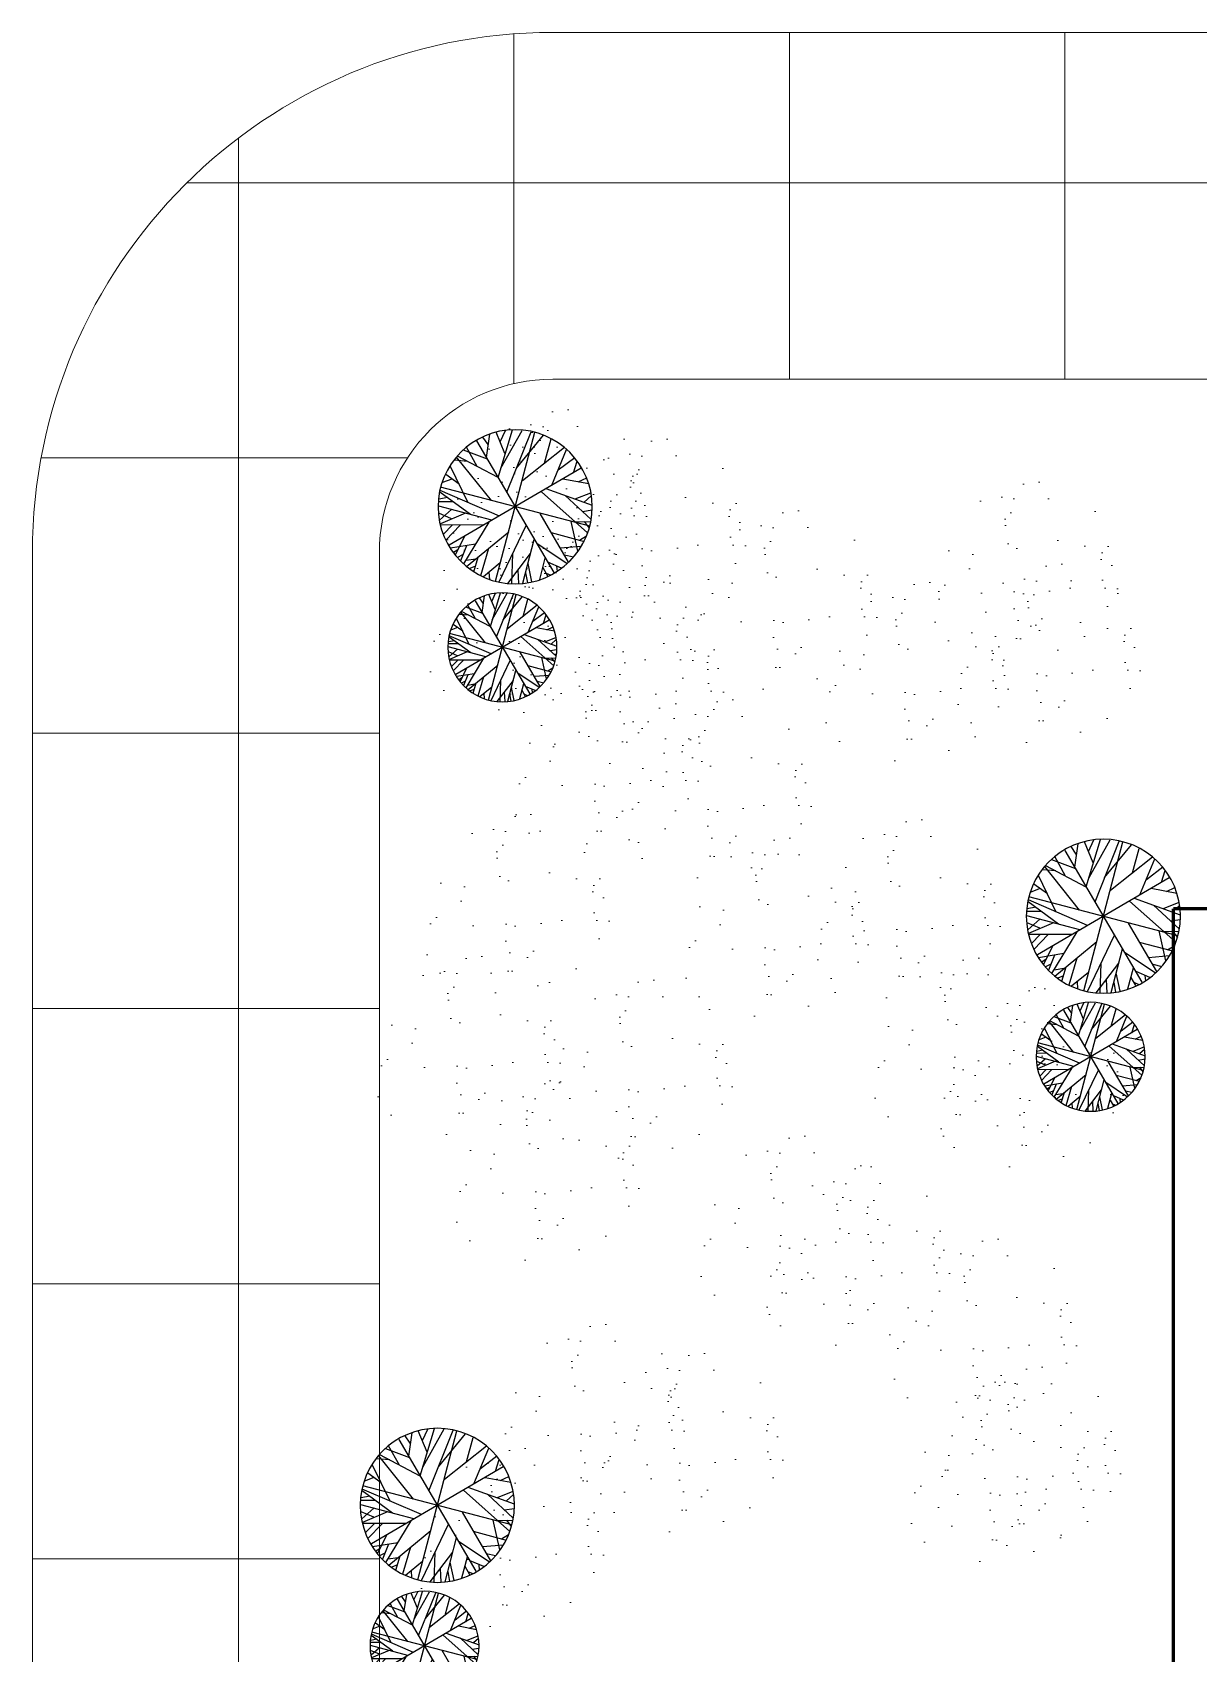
# Model space of a CAD drawing. Header units: millimetres. Extents: x 287 to 445, y 520 to 576.
# Drawn here: x 287.36 to 294.08, y 556.67 to 566.02 of the extents above; entities that cross this region are included whole.
import ezdxf

# ---------------------------------------------------------------- set-up
doc = ezdxf.new("R2010")
doc.units = ezdxf.units.MM
doc.header["$LTSCALE"] = 0.015
for name, color, linetype, lineweight in [('Muros', 41, 'Continuous', 60), ('pasto', 56, 'Continuous', 5), ('PISOS', 7, 'Continuous', 18)]:
    doc.layers.add(name, color=color, linetype=linetype, lineweight=lineweight)
doc.layers.add('puntos alameda', color=94, linetype='Continuous')
pattern_1 = [(90, (860.0486, 203.2016), (-1.5875, 1e-16), []), (180, (860.0486, 203.2016), (-2e-16, -1.5875), [])]

# ---------------------------------------------------------------- blocks, each defined once
blk = doc.blocks.new('Tree - deciduous plan')
for p, q in [((-31.2008, 51.1035), (-0.2149, 20.1818)), ((-26.4472, 46.5894), (-26.2712, 53.8116)), ((-22.0458, 42.0753), (-16.5881, 57.6486)), ((-21.1656, 55.8436), (-0.0388, 45.0094)), ((-12.5388, 54.9406), (-7.9613, 59.4546)), ((-12.3627, 32.1443), (-12.5388, 58.7776)), ((-5.3205, 59.6806), (16.5105, 16.7963)), ((2.426, 54.9406), (-1.4472, 59.9056)), ((0, 59.9996), (0, -60)), ((0.4894, 48.6208), (3.6584, 59.6806)), ((18.2711, 35.5298), (5.419, 59.6806)), ((9.8203, 51.5549), (12.8133, 58.5516)), ((19.6795, 19.5047), (16.3344, 57.6486)), ((17.0387, 51.1035), (23.2006, 55.1666)), ((17.7429, 43.6552), (25.4894, 54.2636)), ((31.6513, 50.8778), (30.2429, 30.5643)), ((-45.8134, 38.2383), (-40.5318, 33.0471)), ((-43.8768, 36.4326), (-44.405, 40.2696)), ((42, 42), (-42, -42)), ((42, -42), (-42, 42)), ((-40.1797, 44.558), (-36.4825, 43.2038)), ((-37.0107, 47.0408), (-35.25, 35.5298)), ((-32.6092, 50.4264), (-23.2782, 23.5674)), ((31.1232, 42.5267), (35.8767, 48.1693)), ((-53.2078, 27.4044), (-40.1797, 20.859)), ((-49.8627, 32.8214), (-32.7853, 32.8214)), ((54.3626, 25.3731), (20.9119, 0.3198)), ((23.3767, 23.3417), (53.3063, 27.4044)), ((36.2288, 25.1474), (48.9049, 35.0784)), ((37.1091, 37.1098), (46.6161, 37.5612)), ((-32.2571, 20.6333), (-59.1937, 9.348)), ((-58.6656, 12.7336), (-35.9543, 7.5424)), ((-57.081, 17.9248), (-47.0458, 14.7649)), ((-56.0247, 20.859), (-20.8134, 20.859)), ((-54.7923, 24.4702), (-47.75, 21.0847)), ((38.5175, 13.4107), (58.2359, 13.6364)), ((-59.7219, 2.8025), (-12.0106, 12.0565)), ((-54.6162, -24.7335), (-20.2853, 0.0941)), ((29.3626, -6.6771), (59.4682, 7.091)), ((-60, 0), (60, 0)), ((-59.7219, -4.8714), (-54.2641, -6.6771)), ((-45.2853, -0.1316), (-59.0177, -10.0627)), ((-58.4895, -12.3197), (-36.4825, -11.6426)), ((-10.074, -10.0627), (-2.5036, -59.7178)), ((9.2922, -9.1598), (59.6443, -2.8401)), ((26.3697, -18.4138), (58.9401, -9.8369)), ((-57.081, -18.4138), (-45.2853, -17.9624)), ((-52.6797, -18.188), (-55.4966, -22.0251)), ((-53.2078, -27.442), (-16.7641, -16.6081)), ((-47.2219, -19.3166), (-50.2148, -26.3135)), ((-35.9543, -22.4765), (-44.0529, -40.5329)), ((-19.9331, -20.2194), (-28.5599, -52.721)), ((-14.8275, -15.0282), (-14.6515, -57.6865)), ((-0.0388, -19.0909), (25.8415, -53.8495)), ((18.6232, -18.6394), (26.7218, -53.3981)), ((18.7992, -18.6394), (57.3556, -17.2853)), ((38.1654, -18.188), (52.426, -29.0219)), ((45.9119, -24.0564), (55.595, -22.2508)), ((-38.9472, -29.0219), (-51.4472, -30.6018)), ((-46.5177, -30.1504), (-49.5106, -33.536)), ((-32.4331, -32.4075), (-48.1021, -35.5674)), ((-43.7008, -34.6645), (-46.6937, -37.373)), ((-24.6867, -37.8244), (-38.7712, -45.7241)), ((-14.6515, -36.2445), (-27.6797, -52.9467)), ((-14.6515, -32.1818), (-3.912, -59.4922)), ((-6.2008, -36.2445), (17.919, -57.0094)), ((22.8485, -36.4702), (35.3485, -48.4326)), ((30.419, -30.1504), (32.3556, -50.0125)), ((31.4753, -31.279), (49.6091, -33.3103)), ((41.5105, -32.6332), (46.088, -38.0501)), ((-26.2712, -43.9185), (-34.7219, -48.6583)), ((-14.6515, -47.3041), (-25.0388, -54.3009)), ((-21.5177, -45.4984), (-19.9331, -56.1065)), ((-8.4895, -47.5298), (-11.4825, -58.5893)), ((5.9471, -46.6269), (10.5246, -58.5893)), ((24.7852, -44.8213), (23.0246, -54.978)), ((-6.3768, -52.721), (-9.3698, -58.815)), ((8.4119, -53.1724), (3.8344, -59.4922))]:
    blk.add_line(p, q)
blk.add_circle((0, 0), 60)

msp = doc.modelspace()

# ---------------------------------------------------------------- hatches: boundary and pattern name
at = {"layer": 'pasto', "ltscale": 0.3}
h = msp.add_hatch(dxfattribs=at)
h.set_pattern_fill('AR-SAND', color=256, scale=0.008, angle=90, style=0)
h.set_pattern_definition([(127.5, (510.22166, 579.20427), (-0.3915306, -0.01280025), [0, -0.308864, 0, -0.34544, 0, -0.3302]), (97.5, (510.22166, 579.20427), (-0.5734601, 0.3596186), [0, -0.166624, 0, -0.278384, 0, -0.10668]), (57.5, (510.22166, 578.95433), (-0.00114975, 0.6327939), [0, -0.1016, 0, -0.36576, 0, -0.47752]), (47.5, (510.22166, 578.95433), (-0.1783435, 0.6108452), [0, -0.0508, 0, -0.239776, 0, -0.27432])])
edge = h.paths.add_edge_path()
edge.add_arc((290.3672, 563.2684), 0.5882, 90, 450)
h = msp.add_hatch(dxfattribs=at)
h.set_pattern_fill('AR-SAND', color=256, scale=0.008, angle=90, style=0)
h.set_pattern_definition([(127.5, (510.10427, 579.08587), (-0.3915306, -0.01280025), [0, -0.308864, 0, -0.34544, 0, -0.3302]), (97.5, (510.10427, 579.08587), (-0.5734601, 0.3596186), [0, -0.166624, 0, -0.278384, 0, -0.10668]), (57.5, (510.10427, 578.83594), (-0.00114975, 0.6327939), [0, -0.1016, 0, -0.36576, 0, -0.47752]), (47.5, (510.10427, 578.83594), (-0.1783435, 0.6108452), [0, -0.0508, 0, -0.239776, 0, -0.27432])])
edge = h.paths.add_edge_path()
edge.add_arc((290.2498, 563.15), 0.5882, 90, 450)
h = msp.add_hatch(dxfattribs=at)
h.set_pattern_fill('AR-SAND', color=256, scale=0.008, angle=90, style=0)
h.set_pattern_definition([(127.5, (510.79137, 579.03553), (-0.3915306, -0.01280025), [0, -0.308864, 0, -0.34544, 0, -0.3302]), (97.5, (510.79137, 579.03553), (-0.5734601, 0.3596186), [0, -0.166624, 0, -0.278384, 0, -0.10668]), (57.5, (510.79137, 578.7856), (-0.00114975, 0.6327939), [0, -0.1016, 0, -0.36576, 0, -0.47752]), (47.5, (510.79137, 578.7856), (-0.1783435, 0.6108452), [0, -0.0508, 0, -0.239776, 0, -0.27432])])
edge = h.paths.add_edge_path()
edge.add_arc((290.9369, 563.0996), 0.5882, 90, 450)
h = msp.add_hatch(dxfattribs=at)
h.set_pattern_fill('AR-SAND', color=256, scale=0.008, angle=90, style=0)
h.set_pattern_definition([(127.5, (512.93603, 578.78762), (-0.3915306, -0.01280025), [0, -0.308864, 0, -0.34544, 0, -0.3302]), (97.5, (512.93603, 578.7876), (-0.5734601, 0.3596186), [0, -0.166624, 0, -0.278384, 0, -0.10668]), (57.5, (512.93603, 578.5377), (-0.00114975, 0.6327939), [0, -0.1016, 0, -0.36576, 0, -0.47752]), (47.5, (512.93603, 578.5377), (-0.1783435, 0.6108452), [0, -0.0508, 0, -0.239776, 0, -0.27432])])
edge = h.paths.add_edge_path()
edge.add_arc((293.0816, 562.8517), 0.5882, 90, 450)
h = msp.add_hatch(dxfattribs=at)
h.set_pattern_fill('AR-SAND', color=256, scale=0.008, angle=90, style=0)
h.set_pattern_definition([(127.5, (511.5491, 578.62176), (-0.3915306, -0.01280025), [0, -0.308864, 0, -0.34544, 0, -0.3302]), (97.5, (511.5491, 578.62176), (-0.5734601, 0.3596186), [0, -0.166624, 0, -0.278384, 0, -0.10668]), (57.5, (511.5491, 578.37183), (-0.00114975, 0.6327939), [0, -0.1016, 0, -0.36576, 0, -0.47752]), (47.5, (511.5491, 578.37183), (-0.1783435, 0.6108452), [0, -0.0508, 0, -0.239776, 0, -0.27432])])
edge = h.paths.add_edge_path()
edge.add_arc((291.6947, 562.6859), 0.5882, 90, 450)
h = msp.add_hatch(dxfattribs=at)
h.set_pattern_fill('AR-SAND', color=256, scale=0.008, angle=90, style=0)
h.set_pattern_definition([(127.5, (510.0259, 578.5016), (-0.3915306, -0.01280025), [0, -0.308864, 0, -0.34544, 0, -0.3302]), (97.5, (510.0259, 578.5016), (-0.5734601, 0.3596186), [0, -0.166624, 0, -0.278384, 0, -0.10668]), (57.5, (510.0259, 578.25167), (-0.00114975, 0.6327939), [0, -0.1016, 0, -0.36576, 0, -0.47752]), (47.5, (510.0259, 578.25167), (-0.1783435, 0.6108452), [0, -0.0508, 0, -0.239776, 0, -0.27432])])
edge = h.paths.add_edge_path()
edge.add_arc((290.1714, 562.5657), 0.5882, 90, 450)
h = msp.add_hatch(dxfattribs=at)
h.set_pattern_fill('AR-SAND', color=256, scale=0.008, angle=90, style=0)
h.set_pattern_definition([(127.5, (510.4876, 578.37365), (-0.3915306, -0.01280025), [0, -0.308864, 0, -0.34544, 0, -0.3302]), (97.5, (510.4876, 578.37365), (-0.5734601, 0.3596186), [0, -0.166624, 0, -0.278384, 0, -0.10668]), (57.5, (510.4876, 578.1237), (-0.00114975, 0.6327939), [0, -0.1016, 0, -0.36576, 0, -0.47752]), (47.5, (510.4876, 578.1237), (-0.1783435, 0.6108452), [0, -0.0508, 0, -0.239776, 0, -0.27432])])
edge = h.paths.add_edge_path()
edge.add_arc((290.6331, 562.4378), 0.5882, 90, 450)
h = msp.add_hatch(dxfattribs=at)
h.set_pattern_fill('AR-SAND', color=256, scale=0.008, angle=90, style=0)
h.set_pattern_definition([(127.5, (513.0671, 578.31403), (-0.3915306, -0.01280025), [0, -0.308864, 0, -0.34544, 0, -0.3302]), (97.5, (513.0671, 578.314), (-0.5734601, 0.3596186), [0, -0.166624, 0, -0.278384, 0, -0.10668]), (57.5, (513.0671, 578.0641), (-0.00114975, 0.6327939), [0, -0.1016, 0, -0.36576, 0, -0.47752]), (47.5, (513.0671, 578.0641), (-0.1783435, 0.6108452), [0, -0.0508, 0, -0.239776, 0, -0.27432])])
edge = h.paths.add_edge_path()
edge.add_arc((293.2126, 562.3781), 0.5882, 90, 450)
h = msp.add_hatch(dxfattribs=at)
h.set_pattern_fill('AR-SAND', color=256, scale=0.008, angle=90, style=0)
h.set_pattern_definition([(127.5, (512.30685, 578.208), (-0.3915306, -0.01280025), [0, -0.308864, 0, -0.34544, 0, -0.3302]), (97.5, (512.30685, 578.208), (-0.5734601, 0.3596186), [0, -0.166624, 0, -0.278384, 0, -0.10668]), (57.5, (512.30685, 577.95806), (-0.00114975, 0.6327939), [0, -0.1016, 0, -0.36576, 0, -0.47752]), (47.5, (512.30685, 577.95806), (-0.1783435, 0.6108452), [0, -0.0508, 0, -0.239776, 0, -0.27432])])
edge = h.paths.add_edge_path()
edge.add_arc((292.4524, 562.2721), 0.5882, 90, 450)
h = msp.add_hatch(dxfattribs=at)
h.set_pattern_fill('AR-SAND', color=256, scale=0.008, angle=90, style=0)
h.set_pattern_definition([(127.5, (510.66578, 578.19212), (-0.3915306, -0.01280025), [0, -0.308864, 0, -0.34544, 0, -0.3302]), (97.5, (510.6658, 578.1921), (-0.5734601, 0.3596186), [0, -0.166624, 0, -0.278384, 0, -0.10668]), (57.5, (510.66578, 577.9422), (-0.00114975, 0.6327939), [0, -0.1016, 0, -0.36576, 0, -0.47752]), (47.5, (510.6658, 577.9422), (-0.1783435, 0.6108452), [0, -0.0508, 0, -0.239776, 0, -0.27432])])
edge = h.paths.add_edge_path()
edge.add_arc((290.8113, 562.2562), 0.5882, 90, 450)
h = msp.add_hatch(dxfattribs=at)
h.set_pattern_fill('AR-SAND', color=256, scale=0.008, angle=90, style=0)
h.set_pattern_definition([(127.5, (510.5191, 577.67806), (-0.3915306, -0.01280025), [0, -0.308864, 0, -0.34544, 0, -0.3302]), (97.5, (510.5191, 577.67806), (-0.5734601, 0.3596186), [0, -0.166624, 0, -0.278384, 0, -0.10668]), (57.5, (510.5191, 577.42813), (-0.00114975, 0.6327939), [0, -0.1016, 0, -0.36576, 0, -0.47752]), (47.5, (510.5191, 577.4281), (-0.1783435, 0.6108452), [0, -0.0508, 0, -0.239776, 0, -0.27432])])
edge = h.paths.add_edge_path()
edge.add_arc((290.6646, 561.7422), 0.5882, 90, 450)
h = msp.add_hatch(dxfattribs=at)
h.set_pattern_fill('AR-SAND', color=256, scale=0.008, angle=90, style=0)
h.set_pattern_definition([(127.5, (511.1706, 577.53266), (-0.3915306, -0.01280025), [0, -0.308864, 0, -0.34544, 0, -0.3302]), (97.5, (511.1706, 577.53266), (-0.5734601, 0.3596186), [0, -0.166624, 0, -0.278384, 0, -0.10668]), (57.5, (511.1706, 577.28273), (-0.00114975, 0.6327939), [0, -0.1016, 0, -0.36576, 0, -0.47752]), (47.5, (511.1706, 577.2827), (-0.1783435, 0.6108452), [0, -0.0508, 0, -0.239776, 0, -0.27432])])
edge = h.paths.add_edge_path()
edge.add_arc((291.3161, 561.5968), 0.5882, 90, 450)
h = msp.add_hatch(dxfattribs=at)
h.set_pattern_fill('AR-SAND', color=256, scale=0.008, angle=90, style=0)
h.set_pattern_definition([(127.5, (510.0058, 576.87026), (-0.3915306, -0.01280025), [0, -0.308864, 0, -0.34544, 0, -0.3302]), (97.5, (510.0058, 576.87026), (-0.5734601, 0.3596186), [0, -0.166624, 0, -0.278384, 0, -0.10668]), (57.5, (510.0058, 576.62032), (-0.00114975, 0.6327939), [0, -0.1016, 0, -0.36576, 0, -0.47752]), (47.5, (510.0058, 576.6203), (-0.1783435, 0.6108452), [0, -0.0508, 0, -0.239776, 0, -0.27432])])
edge = h.paths.add_edge_path()
edge.add_arc((290.1513, 560.9344), 0.5882, 90, 450)
h = msp.add_hatch(dxfattribs=at)
h.set_pattern_fill('AR-SAND', color=256, scale=0.008, angle=90, style=0)
h.set_pattern_definition([(127.5, (512.25955, 576.8408), (-0.3915306, -0.01280025), [0, -0.308864, 0, -0.34544, 0, -0.3302]), (97.5, (512.25955, 576.8408), (-0.5734601, 0.3596186), [0, -0.166624, 0, -0.278384, 0, -0.10668]), (57.5, (512.25955, 576.59085), (-0.00114975, 0.6327939), [0, -0.1016, 0, -0.36576, 0, -0.47752]), (47.5, (512.25955, 576.59085), (-0.1783435, 0.6108452), [0, -0.0508, 0, -0.239776, 0, -0.27432])])
edge = h.paths.add_edge_path()
edge.add_arc((292.4051, 560.9049), 0.5882, 90, 450)
h = msp.add_hatch(dxfattribs=at)
h.set_pattern_fill('AR-SAND', color=256, scale=0.008, angle=90, style=0)
h.set_pattern_definition([(127.5, (511.49932, 576.73475), (-0.3915306, -0.01280025), [0, -0.308864, 0, -0.34544, 0, -0.3302]), (97.5, (511.4993, 576.73475), (-0.5734601, 0.3596186), [0, -0.166624, 0, -0.278384, 0, -0.10668]), (57.5, (511.49932, 576.4848), (-0.00114975, 0.6327939), [0, -0.1016, 0, -0.36576, 0, -0.47752]), (47.5, (511.4993, 576.4848), (-0.1783435, 0.6108452), [0, -0.0508, 0, -0.239776, 0, -0.27432])])
edge = h.paths.add_edge_path()
edge.add_arc((291.6449, 560.7989), 0.5882, 90, 450)
h = msp.add_hatch(dxfattribs=at)
h.set_pattern_fill('AR-SAND', color=256, scale=0.008, angle=90, style=0)
h.set_pattern_definition([(127.5, (509.72386, 576.0518), (-0.3915306, -0.01280025), [0, -0.308864, 0, -0.34544, 0, -0.3302]), (97.5, (509.72386, 576.0518), (-0.5734601, 0.3596186), [0, -0.166624, 0, -0.278384, 0, -0.10668]), (57.5, (509.72386, 575.80186), (-0.00114975, 0.6327939), [0, -0.1016, 0, -0.36576, 0, -0.47752]), (47.5, (509.72386, 575.80186), (-0.1783435, 0.6108452), [0, -0.0508, 0, -0.239776, 0, -0.27432])])
edge = h.paths.add_edge_path()
edge.add_arc((289.8694, 560.1159), 0.5882, 90, 450)
h = msp.add_hatch(dxfattribs=at)
h.set_pattern_fill('AR-SAND', color=256, scale=0.008, angle=90, style=0)
h.set_pattern_definition([(127.5, (512.58828, 576.04288), (-0.3915306, -0.01280025), [0, -0.308864, 0, -0.34544, 0, -0.3302]), (97.5, (512.5883, 576.0429), (-0.5734601, 0.3596186), [0, -0.166624, 0, -0.278384, 0, -0.10668]), (57.5, (512.5883, 575.79294), (-0.00114975, 0.6327939), [0, -0.1016, 0, -0.36576, 0, -0.47752]), (47.5, (512.5883, 575.79294), (-0.1783435, 0.6108452), [0, -0.0508, 0, -0.239776, 0, -0.27432])])
edge = h.paths.add_edge_path()
edge.add_arc((292.7338, 560.107), 0.5882, 90, 450)
h = msp.add_hatch(dxfattribs=at)
h.set_pattern_fill('AR-SAND', color=256, scale=0.008, angle=90, style=0)
h.set_pattern_definition([(127.5, (510.71467, 575.91558), (-0.3915306, -0.01280025), [0, -0.308864, 0, -0.34544, 0, -0.3302]), (97.5, (510.71467, 575.9156), (-0.5734601, 0.3596186), [0, -0.166624, 0, -0.278384, 0, -0.10668]), (57.5, (510.71467, 575.66564), (-0.00114975, 0.6327939), [0, -0.1016, 0, -0.36576, 0, -0.47752]), (47.5, (510.71467, 575.66564), (-0.1783435, 0.6108452), [0, -0.0508, 0, -0.239776, 0, -0.27432])])
edge = h.paths.add_edge_path()
edge.add_arc((290.8602, 559.9797), 0.5882, 90, 450)
h = msp.add_hatch(dxfattribs=at)
h.set_pattern_fill('AR-SAND', color=256, scale=0.008, angle=90, style=0)
h.set_pattern_definition([(127.5, (512.9693, 575.86613), (-0.3915306, -0.01280025), [0, -0.308864, 0, -0.34544, 0, -0.3302]), (97.5, (512.9693, 575.86613), (-0.5734601, 0.3596186), [0, -0.166624, 0, -0.278384, 0, -0.10668]), (57.5, (512.9693, 575.6162), (-0.00114975, 0.6327939), [0, -0.1016, 0, -0.36576, 0, -0.47752]), (47.5, (512.9693, 575.6162), (-0.1783435, 0.6108452), [0, -0.0508, 0, -0.239776, 0, -0.27432])])
edge = h.paths.add_edge_path()
edge.add_arc((293.1148, 559.9302), 0.5882, 90, 450)
h = msp.add_hatch(dxfattribs=at)
h.set_pattern_fill('AR-SAND', color=256, scale=0.008, angle=90, style=0)
h.set_pattern_definition([(127.5, (510.1769, 575.3281), (-0.3915306, -0.01280025), [0, -0.308864, 0, -0.34544, 0, -0.3302]), (97.5, (510.1769, 575.3281), (-0.5734601, 0.3596186), [0, -0.166624, 0, -0.278384, 0, -0.10668]), (57.5, (510.1769, 575.07815), (-0.00114975, 0.6327939), [0, -0.1016, 0, -0.36576, 0, -0.47752]), (47.5, (510.1769, 575.07815), (-0.1783435, 0.6108452), [0, -0.0508, 0, -0.239776, 0, -0.27432])])
edge = h.paths.add_edge_path()
edge.add_arc((290.3224, 559.3922), 0.5882, 90, 450)
h = msp.add_hatch(dxfattribs=at)
h.set_pattern_fill('AR-SAND', color=256, scale=0.008, angle=90, style=0)
h.set_pattern_definition([(127.5, (511.58607, 575.01476), (-0.3915306, -0.01280025), [0, -0.308864, 0, -0.34544, 0, -0.3302]), (97.5, (511.58607, 575.01476), (-0.5734601, 0.3596186), [0, -0.166624, 0, -0.278384, 0, -0.10668]), (57.5, (511.58607, 574.76483), (-0.00114975, 0.6327939), [0, -0.1016, 0, -0.36576, 0, -0.47752]), (47.5, (511.58607, 574.7648), (-0.1783435, 0.6108452), [0, -0.0508, 0, -0.239776, 0, -0.27432])])
edge = h.paths.add_edge_path()
edge.add_arc((291.7316, 559.0789), 0.5882, 90, 450)
h = msp.add_hatch(dxfattribs=at)
h.set_pattern_fill('AR-SAND', color=256, scale=0.008, angle=90, style=0)
h.set_pattern_definition([(127.5, (511.9671, 574.83802), (-0.3915306, -0.01280025), [0, -0.308864, 0, -0.34544, 0, -0.3302]), (97.5, (511.9671, 574.838), (-0.5734601, 0.3596186), [0, -0.166624, 0, -0.278384, 0, -0.10668]), (57.5, (511.9671, 574.5881), (-0.00114975, 0.6327939), [0, -0.1016, 0, -0.36576, 0, -0.47752]), (47.5, (511.9671, 574.5881), (-0.1783435, 0.6108452), [0, -0.0508, 0, -0.239776, 0, -0.27432])])
edge = h.paths.add_edge_path()
edge.add_arc((292.1126, 558.9021), 0.5882, 90, 450)
h = msp.add_hatch(dxfattribs=at)
h.set_pattern_fill('AR-SAND', color=256, scale=0.008, angle=90, style=0)
h.set_pattern_definition([(127.5, (512.70043, 574.42188), (-0.3915306, -0.01280025), [0, -0.308864, 0, -0.34544, 0, -0.3302]), (97.5, (512.7004, 574.4219), (-0.5734601, 0.3596186), [0, -0.166624, 0, -0.278384, 0, -0.10668]), (57.5, (512.70043, 574.17194), (-0.00114975, 0.6327939), [0, -0.1016, 0, -0.36576, 0, -0.47752]), (47.5, (512.7004, 574.17194), (-0.1783435, 0.6108452), [0, -0.0508, 0, -0.239776, 0, -0.27432])])
edge = h.paths.add_edge_path()
edge.add_arc((292.846, 558.486), 0.5882, 90, 450)
h = msp.add_hatch(dxfattribs=at)
h.set_pattern_fill('AR-SAND', color=256, scale=0.008, angle=90, style=0)
h.set_pattern_definition([(127.5, (510.43828, 573.93017), (-0.3915306, -0.01280025), [0, -0.308864, 0, -0.34544, 0, -0.3302]), (97.5, (510.4383, 573.93017), (-0.5734601, 0.3596186), [0, -0.166624, 0, -0.278384, 0, -0.10668]), (57.5, (510.43828, 573.68023), (-0.00114975, 0.6327939), [0, -0.1016, 0, -0.36576, 0, -0.47752]), (47.5, (510.4383, 573.68023), (-0.1783435, 0.6108452), [0, -0.0508, 0, -0.239776, 0, -0.27432])])
edge = h.paths.add_edge_path()
edge.add_arc((290.5838, 557.9943), 0.5882, 90, 450)
h = msp.add_hatch(dxfattribs=at)
h.set_pattern_fill('AR-SAND', color=256, scale=0.008, angle=90, style=0)
h.set_pattern_definition([(127.5, (511.008, 573.76144), (-0.3915306, -0.01280025), [0, -0.308864, 0, -0.34544, 0, -0.3302]), (97.5, (511.008, 573.76144), (-0.5734601, 0.3596186), [0, -0.166624, 0, -0.278384, 0, -0.10668]), (57.5, (511.008, 573.5115), (-0.00114975, 0.6327939), [0, -0.1016, 0, -0.36576, 0, -0.47752]), (47.5, (511.008, 573.5115), (-0.1783435, 0.6108452), [0, -0.0508, 0, -0.239776, 0, -0.27432])])
edge = h.paths.add_edge_path()
edge.add_arc((291.1535, 557.8255), 0.5882, 90, 450)
h = msp.add_hatch(dxfattribs=at)
h.set_pattern_fill('AR-SAND', color=256, scale=0.008, angle=90, style=0)
h.set_pattern_definition([(127.5, (512.9543, 573.68272), (-0.3915306, -0.01280025), [0, -0.308864, 0, -0.34544, 0, -0.3302]), (97.5, (512.9543, 573.6827), (-0.5734601, 0.3596186), [0, -0.166624, 0, -0.278384, 0, -0.10668]), (57.5, (512.9543, 573.4328), (-0.00114975, 0.6327939), [0, -0.1016, 0, -0.36576, 0, -0.47752]), (47.5, (512.9543, 573.4328), (-0.1783435, 0.6108452), [0, -0.0508, 0, -0.239776, 0, -0.27432])])
edge = h.paths.add_edge_path()
edge.add_arc((293.0998, 557.7468), 0.5882, 90, 450)
h = msp.add_hatch(dxfattribs=at)
h.set_pattern_fill('AR-SAND', color=256, scale=0.008, angle=90, style=0)
h.set_pattern_definition([(127.5, (512.7982, 573.5896), (-0.3915306, -0.01280025), [0, -0.308864, 0, -0.34544, 0, -0.3302]), (97.5, (512.7982, 573.5896), (-0.5734601, 0.3596186), [0, -0.166624, 0, -0.278384, 0, -0.10668]), (57.5, (512.7982, 573.33966), (-0.00114975, 0.6327939), [0, -0.1016, 0, -0.36576, 0, -0.47752]), (47.5, (512.7982, 573.33966), (-0.1783435, 0.6108452), [0, -0.0508, 0, -0.239776, 0, -0.27432])])
edge = h.paths.add_edge_path()
edge.add_arc((292.9437, 557.6537), 0.5882, 90, 450)
h = msp.add_hatch(dxfattribs=at)
h.set_pattern_fill('AR-SAND', color=256, scale=0.008, angle=90, style=0)
h.set_pattern_definition([(127.5, (509.97417, 573.21504), (-0.3915306, -0.01280025), [0, -0.308864, 0, -0.34544, 0, -0.3302]), (97.5, (509.97417, 573.21504), (-0.5734601, 0.3596186), [0, -0.166624, 0, -0.278384, 0, -0.10668]), (57.5, (509.97417, 572.9651), (-0.00114975, 0.6327939), [0, -0.1016, 0, -0.36576, 0, -0.47752]), (47.5, (509.97417, 572.9651), (-0.1783435, 0.6108452), [0, -0.0508, 0, -0.239776, 0, -0.27432])])
edge = h.paths.add_edge_path()
edge.add_arc((290.1197, 557.2791), 0.5882, 90, 450)
at = {"layer": 'PISOS'}
h = msp.add_hatch(dxfattribs=at)
h.set_pattern_fill('NET', color=256, scale=0.5, angle=90, style=0)
h.set_pattern_definition(pattern_1)
h.paths.add_polyline_path([(287.3613, 563.0194), (287.3613, 555.963), (289.3613, 556.202), (289.3613, 563.0194, -0.414214), (290.3613, 564.0194), (292.0632, 564.0194), (291.8433, 566.0194), (290.3613, 566.0194, 0.414214)])
h = msp.add_hatch(dxfattribs=at)
h.set_pattern_fill('NET', color=256, scale=0.5, angle=90, style=0)
h.set_pattern_definition(pattern_1)
h.paths.add_polyline_path([(291.8433, 566.0194), (292.0632, 564.0194), (300.2187, 564.0194, -0.099999), (300.6069, 563.941), (301.5487, 565.7085, 0.115335), (300.2187, 566.0194)])

# ---------------------------------------------------------------- linework, layer by layer
at = {"layer": 'Muros'}
for p in [(294.8743, 560.9649), (293.9398, 555.2131)]:
    msp.add_line(p, (293.9398, 560.9649), dxfattribs=at)
at = {"layer": 'PISOS'}
for p, q in [((290.3613, 566.0194), (300.2187, 566.0194)), ((290.3613, 564.0194), (300.2187, 564.0194)), ((287.3613, 563.0194), (287.3613, 543.2128)), ((289.3613, 563.0194), (289.3613, 543.2128))]:
    msp.add_line(p, q, dxfattribs=at)
for radius in [3, 1]:
    msp.add_arc((290.3613, 563.0194), radius, 90, 180, dxfattribs=at)

# ---------------------------------------------------------------- block references
at = {"layer": 'puntos alameda', "color": 7, "linetype": 'ByBlock', "lineweight": 0}
for p, xscale, yscale, zscale, rotation in [((290.1441, 563.2837), -0.007405634628365269, 0.007405634628639746, 0.007405634628594382, 255.3294149667242), ((290.0705, 562.4734), -0.00524074937675885, 0.005240749376980602, 0.00524074937695538, 255.3294149665158), ((293.5348, 560.9219), -0.007405634628365269, 0.007405634628639746, 0.007405634628594382, 255.3294149667242), ((293.4612, 560.1116), -0.00524074937675885, 0.005240749376980602, 0.00524074937695538, 255.3294149665158), ((289.6954, 557.5246), -0.007405634628365269, 0.007405634628639746, 0.007405634628594382, 255.3294149667242), ((289.6217, 556.7144), -0.00524074937675885, 0.005240749376980602, 0.00524074937695538, 255.3294149665158)]:
    msp.add_blockref('Tree - deciduous plan', p, dxfattribs=dict(at, xscale=xscale, yscale=yscale, zscale=zscale, rotation=rotation))

doc.saveas('drawing.dxf')
